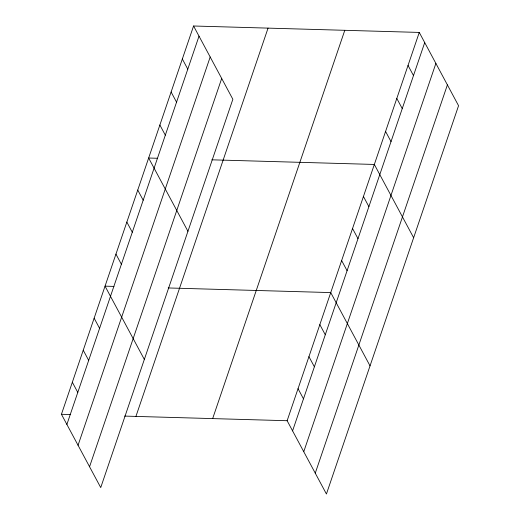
<?xml version="1.0" encoding="UTF-8"?>
<svg xmlns="http://www.w3.org/2000/svg" width="520" height="520" viewBox="0 0 520 520"><rect width="100%" height="100%" fill="white"/><g stroke="black" fill="none" stroke-linecap="round" stroke-linejoin="round"><path stroke-width="0.78" d="M193.57 26L232.863 99.281L100.731 487.572L61.438 414.291L193.57 26L419.269 32.428L458.562 105.71L326.43 494L287.137 420.719L419.269 32.428M66.885 424.444L199.017 36.153M78.052 445.276L210.191 56.986M89.557 466.739L221.696 78.448M135.922 416.41L268.053 28.126M212.654 418.6L344.793 30.31M292.578 430.879L424.716 42.588M303.752 451.704L435.884 63.414M315.257 473.168L447.395 84.877M157.553 158.275L148.649 158.022L187.941 231.296M211.796 159.816L374.341 164.45L413.634 237.731M113.945 286.409L105.04 286.156L144.333 359.431M168.188 287.957L330.74 292.584L370.032 365.865M61.438 414.291L70.343 414.544M124.585 416.091L287.137 420.719M408.038 65.436L413.485 75.589M396.806 98.442L402.253 108.596M385.574 131.443L391.021 141.602M363.441 196.482L368.888 206.642M352.541 228.52L357.988 238.674M341.64 260.553L347.087 270.706M182.344 59.007L187.785 69.16M319.839 324.623L325.286 334.776M171.113 92.008L176.553 102.167M308.939 356.655L314.386 366.808M159.881 125.015L165.321 135.167M298.038 388.687L303.478 398.84M137.748 190.053L143.189 200.207M126.848 222.086L132.288 232.239M115.947 254.118L121.388 264.277M94.14 318.188L99.587 328.341M83.239 350.22L88.686 360.38M72.339 382.259L77.785 392.412"/></g></svg>
